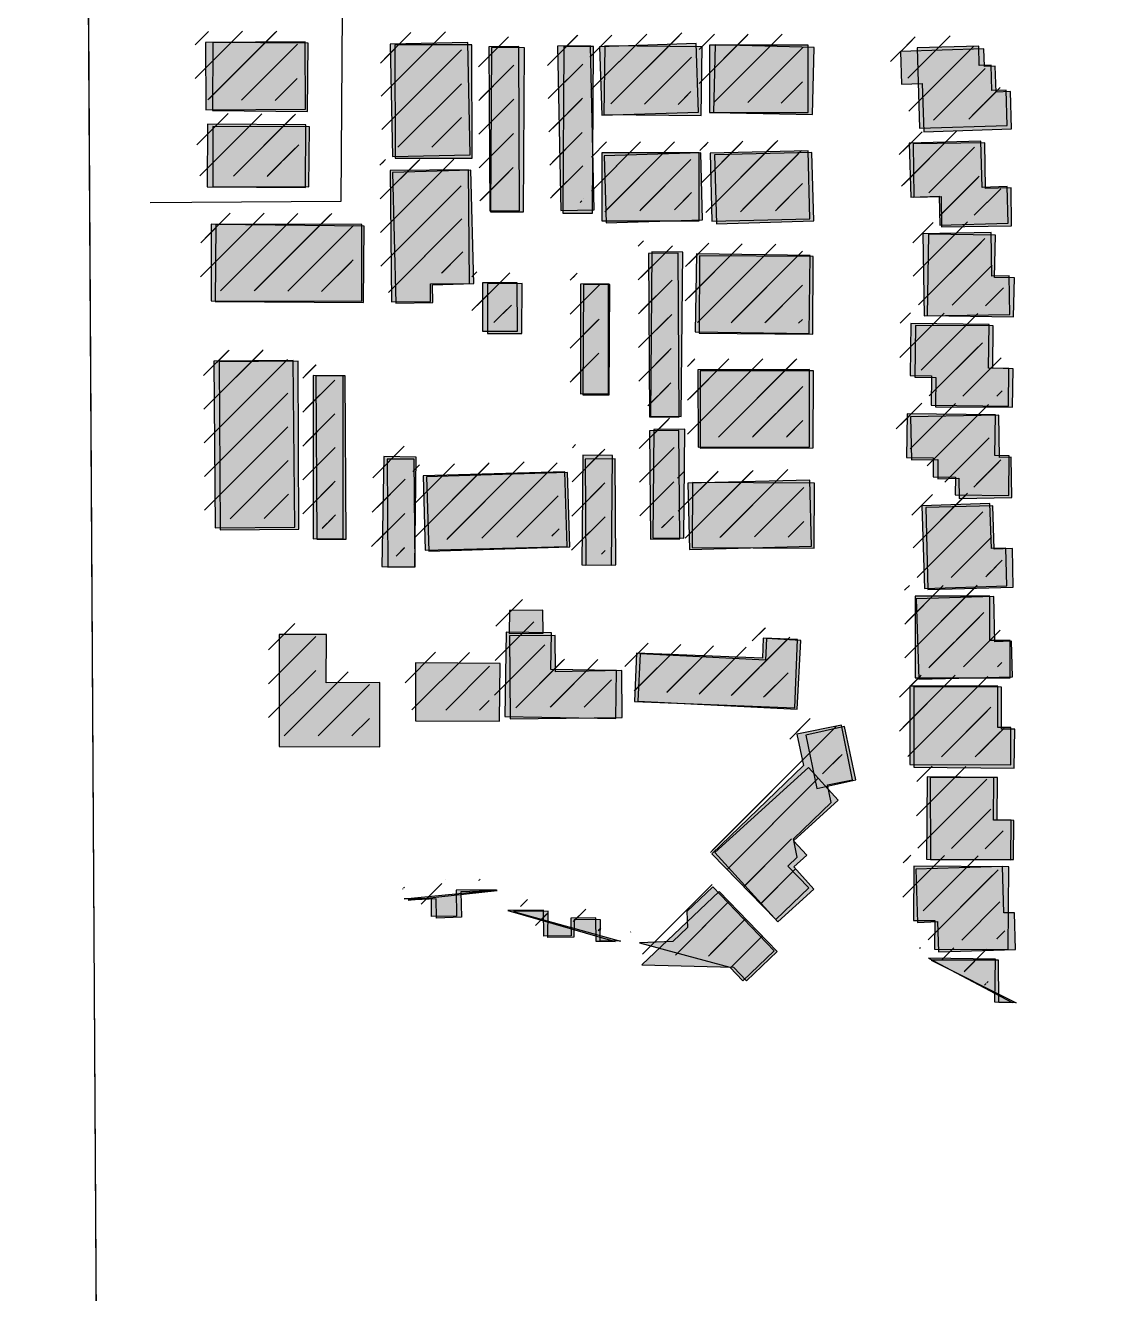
# Model space of a CAD drawing. Extents: x 6438959 to 7279357, y 1424492 to 2039161.
# Drawn here: x 6785293 to 6786015, y 1739583 to 1740423 of the extents above; entities that cross this region are included whole.
import ezdxf

# ---------------------------------------------------------------- set-up
doc = ezdxf.new("R2010")
doc.units = 21
for name, color, linetype in [('BUILDINGS', 9, 'Continuous'), ('CL_LOCAL', 4, 'Continuous'), ('PLSS_SECTION', 7, 'Continuous'), ('PLSS_TWP', 7, 'Continuous')]:
    doc.layers.add(name, color=color, linetype=linetype)

msp = doc.modelspace()

# ---------------------------------------------------------------- hatches: boundary and pattern name
at = {"layer": 'BUILDINGS_HATCH'}
for points in [[(6785412.64, 1740366.95), (6785478.63, 1740367.31), (6785478.39, 1740411.91), (6785412.39, 1740411.55)], [(6785480.45, 1740410.94), (6785417.17, 1740411.52), (6785416.95, 1740366.37), (6785479.94, 1740365.79)], [(6785534.7, 1740410.33), (6785536.28, 1740336.03), (6785587.68, 1740337.14), (6785586.07, 1740411.44)], [(6785537.89, 1740334.95), (6785588.87, 1740335), (6785588.84, 1740410.01), (6785537.87, 1740409.96)], [(6785620.2, 1740299.94), (6785619.9, 1740408.81), (6785599.98, 1740408.64), (6785600.57, 1740300.14)], [(6785601.08, 1740299.38), (6785622.99, 1740299.27), (6785623.66, 1740408), (6785601.74, 1740408.15)], [(6785667.35, 1740409.19), (6785645.38, 1740409.01), (6785647.74, 1740300.16), (6785669.7, 1740300.7)], [(6785648.95, 1740298.57), (6785668.55, 1740298.44), (6785669.23, 1740408.77), (6785649.63, 1740408.87)], [(6785673.3, 1740408.62), (6785674.84, 1740363.3), (6785738.86, 1740365.43), (6785737.35, 1740410.75)], [(6785740.67, 1740363.19), (6785741.17, 1740408.7), (6785676.72, 1740409.27), (6785676.22, 1740363.75)], [(6785746.16, 1740365.16), (6785811.37, 1740365.18), (6785811.35, 1740409.79), (6785746.15, 1740409.73)], [(6785815.29, 1740408.22), (6785749.95, 1740409.87), (6785748.85, 1740365.07), (6785814.19, 1740363.79)], [(6785927.78, 1740407.32), (6785872.44, 1740405.41), (6785873.2, 1740383.93), (6785886.96, 1740384.41), (6785888.1, 1740352.37), (6785946.09, 1740354.31), (6785945.3, 1740379.06), (6785935.93, 1740378.62), (6785935.2, 1740395.73), (6785928.17, 1740395.67)], [(6785883.52, 1740407.87), (6785885.12, 1740354.68), (6785943.23, 1740356.47), (6785942.51, 1740379.91), (6785933.11, 1740379.62), (6785932.59, 1740396.43), (6785924.74, 1740396.19), (6785924.34, 1740409.07)], [(6785413.44, 1740315.94), (6785478.62, 1740315.46), (6785478.92, 1740356.93), (6785413.74, 1740357.38)], [(6785481.19, 1740355.6), (6785417.33, 1740355.81), (6785417.36, 1740316.12), (6785480.93, 1740315.91)], [(6785746.58, 1740338.18), (6785747.65, 1740293.18), (6785812.53, 1740294.73), (6785811.43, 1740339.73)], [(6785878.26, 1740344.76), (6785879.29, 1740309.15), (6785898.15, 1740309.71), (6785898.68, 1740290.56), (6785943.79, 1740291.84), (6785943.09, 1740316.08), (6785926.6, 1740315.59), (6785925.74, 1740346.09)], [(6785946.03, 1740290.22), (6785945.82, 1740315.34), (6785928.83, 1740314.84), (6785928.29, 1740345.06), (6785880.84, 1740344.3), (6785881.43, 1740308.99), (6785899.58, 1740309.5), (6785899.75, 1740289.48)], [(6785674.86, 1740293.43), (6785739.27, 1740293.52), (6785739.23, 1740338.49), (6785674.81, 1740338.4)], [(6785676.44, 1740336.44), (6785677.68, 1740292.03), (6785741.53, 1740294.01), (6785740.28, 1740338.42)], [(6785815.06, 1740293.52), (6785813.81, 1740338.66), (6785749.38, 1740337.04), (6785750.63, 1740291.53)], [(6785535.48, 1740239.85), (6785561.4, 1740240.07), (6785561.31, 1740251.79), (6785587.23, 1740252), (6785586.62, 1740327.12), (6785534.77, 1740326.69)], [(6785562.99, 1740239.39), (6785562.6, 1740251.04), (6785590.13, 1740251.99), (6785588.05, 1740326.98), (6785536.21, 1740325.47), (6785538.39, 1740238.82)], [(6785416.1, 1740240.45), (6785515.88, 1740240.2), (6785516.02, 1740291.07), (6785416.24, 1740291.32)], [(6785517, 1740239.38), (6785517.46, 1740289.99), (6785419.32, 1740291.01), (6785418.86, 1740240.03)], [(6785887.34, 1740284.86), (6785888.31, 1740230.5), (6785944.86, 1740231.51), (6785944.39, 1740256.92), (6785933.06, 1740256.72), (6785932.56, 1740285.67)], [(6785935.53, 1740283.94), (6785891, 1740284.67), (6785890.27, 1740230.77), (6785947.4, 1740229.79), (6785948.07, 1740255.64), (6785934.88, 1740255.9)], [(6785728.52, 1740272.78), (6785708.01, 1740272.98), (6785707.14, 1740164.1), (6785727.36, 1740163.9)], [(6785706.3, 1740163.69), (6785725.95, 1740163.78), (6785725.45, 1740271.92), (6785705.79, 1740271.83)], [(6785736.71, 1740219.98), (6785812.12, 1740218.96), (6785812.81, 1740270.56), (6785737.43, 1740271.58)], [(6785739.38, 1740270.32), (6785739.21, 1740218.98), (6785814.5, 1740218.5), (6785814.66, 1740269.85)], [(6785595.78, 1740220.36), (6785618.89, 1740220.4), (6785618.83, 1740252.48), (6785595.72, 1740252.44)], [(6785599.19, 1740218.93), (6785621.74, 1740218.75), (6785622.06, 1740251.89), (6785599.21, 1740251.7)], [(6785660.74, 1740179.01), (6785679.19, 1740179.16), (6785679.18, 1740251.62), (6785660.73, 1740251.47)], [(6785662.32, 1740178.33), (6785679.75, 1740178.26), (6785680.15, 1740251.23), (6785662.69, 1740251.31)], [(6785878.96, 1740191.03), (6785893.11, 1740190.89), (6785892.89, 1740171.33), (6785943.96, 1740170.77), (6785944.22, 1740195.79), (6785930.86, 1740195.93), (6785931.18, 1740224.88), (6785879.36, 1740225.44)], [(6785933.97, 1740223.85), (6785882.41, 1740224.16), (6785882.11, 1740189.93), (6785895.88, 1740189.67), (6785895.74, 1740170.37), (6785946.72, 1740170.06), (6785947.09, 1740195.56), (6785933.62, 1740195.81)], [(6785418.82, 1740090.27), (6785471.46, 1740090.7), (6785470.56, 1740200.98), (6785417.92, 1740200.55)], [(6785422.14, 1740088.95), (6785474.28, 1740089.37), (6785473.67, 1740200.43), (6785421.53, 1740200)], [(6785483.71, 1740082.9), (6785503.63, 1740083.06), (6785503.63, 1740190.84), (6785483.71, 1740191.04)], [(6785486.08, 1740082.62), (6785505.51, 1740082.75), (6785504.83, 1740190.92), (6785485.41, 1740190.8)], [(6785738.57, 1740143.56), (6785812.41, 1740143.73), (6785812.32, 1740194.96), (6785738.47, 1740194.83)], [(6785814.82, 1740143.13), (6785814.99, 1740194.11), (6785740, 1740194.23), (6785739.83, 1740142.88)], [(6785876.51, 1740136.72), (6785894.23, 1740136.5), (6785894.07, 1740124.01), (6785909.01, 1740123.84), (6785908.84, 1740112.08), (6785944.2, 1740111.67), (6785944.52, 1740137.89), (6785935.08, 1740138), (6785935.42, 1740164.98), (6785876.86, 1740165.67)], [(6785937.68, 1740164.89), (6785879.1, 1740163.68), (6785879.92, 1740135.29), (6785897.2, 1740135.43), (6785897.3, 1740122.69), (6785911.07, 1740123.16), (6785911.47, 1740109.69), (6785946.32, 1740110.34), (6785945.81, 1740136.92), (6785938.2, 1740136.86)], [(6785708.68, 1740083.64), (6785729.19, 1740083.44), (6785729.77, 1740155.55), (6785709.26, 1740155.38)], [(6785706.96, 1740082.83), (6785726.41, 1740082.98), (6785725.82, 1740154.57), (6785706.37, 1740154.41)], [(6785681.87, 1740138.04), (6785662.24, 1740138.24), (6785661.66, 1740065.78), (6785681.29, 1740065.57)], [(6785551.82, 1740136.98), (6785530.43, 1740137.53), (6785529.26, 1740064.7), (6785550.94, 1740064.51)], [(6785533.16, 1740064.22), (6785551.24, 1740064.37), (6785550.65, 1740135.73), (6785532.58, 1740135.58)], [(6785664.18, 1740065.54), (6785684.01, 1740065.63), (6785683.65, 1740135.83), (6785663.79, 1740135.74)], [(6785556.52, 1740124.6), (6785557.88, 1740075.34), (6785651.75, 1740077.93), (6785650.38, 1740127.19)], [(6785653.66, 1740077.73), (6785652.08, 1740126.87), (6785558.66, 1740123.92), (6785560.23, 1740074.78)], [(6785731.7, 1740119.77), (6785732.79, 1740075.97), (6785813.68, 1740077.98), (6785812.59, 1740121.78)], [(6785815.36, 1740076.87), (6785815.6, 1740119.83), (6785734.74, 1740120.27), (6785734.51, 1740077.3)], [(6785886.58, 1740104.68), (6785888.47, 1740049.97), (6785943.05, 1740051.84), (6785942.18, 1740076.85), (6785932.78, 1740076.52), (6785931.74, 1740106.22)], [(6785933.77, 1740104.78), (6785889.26, 1740103.69), (6785890.58, 1740049.44), (6785947.1, 1740051), (6785946.6, 1740076.48), (6785934.6, 1740076.02)], [(6785882.3, 1739990.9), (6785945.16, 1739991.01), (6785945.14, 1740015.66), (6785931.78, 1740015.63), (6785931.71, 1740044.97), (6785882.24, 1740044.9)], [(6785934.27, 1740044.7), (6785883.01, 1740043.19), (6785884.62, 1739990.04), (6785946.71, 1739991.64), (6785945.93, 1740015.3), (6785935.1, 1740014.85)], [(6785613.41, 1740020.23), (6785635.96, 1740020.42), (6785635.84, 1740035.71), (6785613.57, 1740035.53)], [(6785610.63, 1739965.26), (6785684.02, 1739964.04), (6785684.56, 1739995.69), (6785641.02, 1739996.43), (6785641.41, 1740020.68), (6785611.58, 1740021.16)], [(6785461.1, 1739945.44), (6785527.9, 1739945.25), (6785527.84, 1739987.85), (6785492.4, 1739987.57), (6785492.43, 1740019.61), (6785461.08, 1740019.72)], [(6785614.16, 1739963.8), (6785688.27, 1739964.77), (6785688.01, 1739995.72), (6785644.08, 1739994.99), (6785643.88, 1740019.02), (6785613.71, 1740018.78)], [(6785696.38, 1739975.32), (6785802.61, 1739971.06), (6785804.43, 1740016.33), (6785781.69, 1740017.27), (6785781.16, 1740003.98), (6785697.67, 1740007.34)], [(6785783.16, 1740002.69), (6785700.23, 1740006.74), (6785698.72, 1739975.41), (6785804.23, 1739970.09), (6785806.49, 1740015.62), (6785783.92, 1740016.89)], [(6785607.42, 1740000.52), (6785551.46, 1740000.79), (6785551.48, 1739962.56), (6785607.14, 1739962.29)], [(6785878.76, 1739933.48), (6785945.55, 1739933.41), (6785945.55, 1739958.02), (6785936.91, 1739958.06), (6785936.95, 1739985.45), (6785878.8, 1739985.48)], [(6785939.44, 1739984.66), (6785881.44, 1739984.92), (6785881.29, 1739931.76), (6785947.79, 1739931.21), (6785948.16, 1739957.06), (6785939.38, 1739956.99)], [(6785747.62, 1739874.37), (6785789.96, 1739830.91), (6785811.75, 1739851.99), (6785797.9, 1739866.22), (6785804.09, 1739872.17), (6785801.62, 1739884.39), (6785826.58, 1739908.51), (6785824.2, 1739920.07), (6785840.84, 1739923.45), (6785833.46, 1739959.58), (6785803.98, 1739953.59), (6785808.22, 1739932.94)], [(6785809.93, 1739953.02), (6785817.25, 1739917.76), (6785842.98, 1739923.43), (6785835.37, 1739958.69)], [(6785791.31, 1739829.43), (6785815.16, 1739851.11), (6785801.86, 1739865.93), (6785810.58, 1739873.65), (6785801.72, 1739883.04), (6785831.38, 1739909.86), (6785811.57, 1739931.55), (6785749.64, 1739875.33)], [(6785889.84, 1739870.98), (6785945.62, 1739870.49), (6785945.85, 1739896.71), (6785934.04, 1739896.79), (6785934.31, 1739924.94), (6785890.31, 1739925.31)], [(6785947.41, 1739870.76), (6785947.49, 1739896.61), (6785936.65, 1739896.89), (6785936.71, 1739924.93), (6785892.18, 1739924.93), (6785892.33, 1739870.67)], [(6785881.06, 1739830.34), (6785895.18, 1739830.24), (6785895.05, 1739811.45), (6785943.76, 1739811.09), (6785944.19, 1739865.85), (6785881.33, 1739866.32)], [(6785940.12, 1739865.97), (6785882.72, 1739864.4), (6785883.89, 1739829.09), (6785897.06, 1739829.57), (6785897.81, 1739809.54), (6785948.77, 1739811.05), (6785947.99, 1739835.44), (6785940.96, 1739835.39)], [(6785605.16, 1739850.56), (6785578.44, 1739850.34), (6785578.58, 1739833.12), (6785562.09, 1739832.98), (6785561.99, 1739844.74), (6785543.92, 1739844.59)], [(6785546.59, 1739843.81), (6785605.42, 1739850.12), (6785581.41, 1739849.2), (6785581.84, 1739832.45), (6785565.44, 1739831.95), (6785565.04, 1739844.69)], [(6785699.77, 1739815.54), (6785759.6, 1739799.35), (6785768.08, 1739790.46), (6785788.89, 1739810.15), (6785748.39, 1739852.6), (6785731.09, 1739836.26), (6785731.56, 1739825.66), (6785721.88, 1739816.48)], [(6785701.32, 1739801.02), (6785761.97, 1739799.33), (6785770.54, 1739790.3), (6785790.89, 1739809.76), (6785752.48, 1739849.5)], [(6785612.62, 1739836.85), (6785683.56, 1739816.5), (6785670.99, 1739816.36), (6785670.84, 1739832.01), (6785654.32, 1739831.84), (6785654.44, 1739820.08), (6785636.4, 1739819.9), (6785636.2, 1739837.12)], [(6785687.13, 1739816.56), (6785673.66, 1739816.82), (6785673.84, 1739830.65), (6785656.55, 1739830.88), (6785656.35, 1739819.22), (6785639.07, 1739819.08), (6785639.22, 1739836.56), (6785616.37, 1739836.37)], [(6785946.51, 1739776.08), (6785935.11, 1739776.2), (6785935.44, 1739804.75), (6785891.08, 1739805.3)], [(6785937.41, 1739804.04), (6785892.88, 1739804.04), (6785949.06, 1739775.74), (6785937.64, 1739776.01)]]:
    msp.add_hatch(color=251, dxfattribs=at).paths.add_polyline_path(points)
at = {"layer": 'BUILDINGS_SHADOW'}
h = msp.add_hatch(dxfattribs=at)
h.set_pattern_fill('ANSI31', scale=5)
h.paths.add_polyline_path([(6785405.69, 1740374.15), (6785471.69, 1740374.5), (6785471.44, 1740419.11), (6785405.45, 1740418.75)])
h = msp.add_hatch(dxfattribs=at)
h.set_pattern_fill('ANSI31', scale=5)
h.paths.add_polyline_path([(6785473.5, 1740418.14), (6785410.22, 1740418.72), (6785410, 1740373.56), (6785472.99, 1740372.98)])
h = msp.add_hatch(dxfattribs=at)
h.set_pattern_fill('ANSI31', scale=5)
h.paths.add_polyline_path([(6785527.76, 1740417.53), (6785529.33, 1740343.22), (6785580.73, 1740344.33), (6785579.13, 1740418.64)])
h = msp.add_hatch(dxfattribs=at)
h.set_pattern_fill('ANSI31', scale=5)
h.paths.add_polyline_path([(6785530.95, 1740342.14), (6785581.92, 1740342.19), (6785581.89, 1740417.2), (6785530.92, 1740417.15)])
h = msp.add_hatch(dxfattribs=at)
h.set_pattern_fill('ANSI31', scale=5)
h.paths.add_polyline_path([(6785613.26, 1740307.13), (6785612.95, 1740416), (6785593.04, 1740415.84), (6785593.63, 1740307.33)])
h = msp.add_hatch(dxfattribs=at)
h.set_pattern_fill('ANSI31', scale=5)
h.paths.add_polyline_path([(6785594.13, 1740306.57), (6785616.05, 1740306.46), (6785616.71, 1740415.19), (6785594.8, 1740415.34)])
h = msp.add_hatch(dxfattribs=at)
h.set_pattern_fill('ANSI31', scale=5)
h.paths.add_polyline_path([(6785660.41, 1740416.39), (6785638.44, 1740416.21), (6785640.79, 1740307.36), (6785662.76, 1740307.9)])
h = msp.add_hatch(dxfattribs=at)
h.set_pattern_fill('ANSI31', scale=5)
h.paths.add_polyline_path([(6785642.01, 1740305.76), (6785661.6, 1740305.63), (6785662.28, 1740415.97), (6785642.69, 1740416.06)])
h = msp.add_hatch(dxfattribs=at)
h.set_pattern_fill('ANSI31', scale=5)
h.paths.add_polyline_path([(6785666.36, 1740415.82), (6785667.9, 1740370.5), (6785731.92, 1740372.62), (6785730.4, 1740417.94)])
h = msp.add_hatch(dxfattribs=at)
h.set_pattern_fill('ANSI31', scale=5)
h.paths.add_polyline_path([(6785733.72, 1740370.38), (6785734.23, 1740415.9), (6785669.78, 1740416.47), (6785669.27, 1740370.95)])
h = msp.add_hatch(dxfattribs=at)
h.set_pattern_fill('ANSI31', scale=5)
h.paths.add_polyline_path([(6785739.21, 1740372.35), (6785804.42, 1740372.38), (6785804.41, 1740416.98), (6785739.2, 1740416.92)])
h = msp.add_hatch(dxfattribs=at)
h.set_pattern_fill('ANSI31', scale=5)
h.paths.add_polyline_path([(6785808.35, 1740415.41), (6785743.01, 1740417.06), (6785741.91, 1740372.27), (6785807.24, 1740370.98)])
h = msp.add_hatch(dxfattribs=at)
h.set_pattern_fill('ANSI31', scale=5)
h.paths.add_polyline_path([(6785876.57, 1740415.06), (6785878.18, 1740361.88), (6785936.28, 1740363.66), (6785935.56, 1740387.11), (6785926.16, 1740386.81), (6785925.64, 1740403.63), (6785917.8, 1740403.38), (6785917.4, 1740416.27)])
h = msp.add_hatch(dxfattribs=at)
h.set_pattern_fill('ANSI31', scale=5)
h.paths.add_polyline_path([(6785920.84, 1740414.51), (6785865.49, 1740412.6), (6785866.25, 1740391.13), (6785880.02, 1740391.6), (6785881.16, 1740359.57), (6785939.14, 1740361.5), (6785938.35, 1740386.25), (6785928.98, 1740385.81), (6785928.26, 1740402.92), (6785921.23, 1740402.86)])
h = msp.add_hatch(dxfattribs=at)
h.set_pattern_fill('ANSI31', scale=5)
h.paths.add_polyline_path([(6785406.49, 1740323.14), (6785471.67, 1740322.65), (6785471.98, 1740364.13), (6785406.8, 1740364.58)])
h = msp.add_hatch(dxfattribs=at)
h.set_pattern_fill('ANSI31', scale=5)
h.paths.add_polyline_path([(6785474.25, 1740362.8), (6785410.38, 1740363.01), (6785410.42, 1740323.32), (6785473.98, 1740323.11)])
h = msp.add_hatch(dxfattribs=at)
h.set_pattern_fill('ANSI31', scale=5)
h.paths.add_polyline_path([(6785871.32, 1740351.95), (6785872.34, 1740316.35), (6785891.2, 1740316.9), (6785891.74, 1740297.76), (6785936.84, 1740299.03), (6785936.14, 1740323.28), (6785919.66, 1740322.78), (6785918.79, 1740353.29)])
h = msp.add_hatch(dxfattribs=at)
h.set_pattern_fill('ANSI31', scale=5)
h.paths.add_polyline_path([(6785939.08, 1740297.41), (6785938.87, 1740322.54), (6785921.89, 1740322.03), (6785921.35, 1740352.25), (6785873.9, 1740351.5), (6785874.48, 1740316.18), (6785892.64, 1740316.7), (6785892.8, 1740296.67)])
h = msp.add_hatch(dxfattribs=at)
h.set_pattern_fill('ANSI31', scale=5)
h.paths.add_polyline_path([(6785667.91, 1740300.62), (6785732.33, 1740300.71), (6785732.28, 1740345.68), (6785667.87, 1740345.59)])
h = msp.add_hatch(dxfattribs=at)
h.set_pattern_fill('ANSI31', scale=5)
h.paths.add_polyline_path([(6785669.5, 1740343.64), (6785670.74, 1740299.23), (6785734.58, 1740301.2), (6785733.34, 1740345.62)])
h = msp.add_hatch(dxfattribs=at)
h.set_pattern_fill('ANSI31', scale=5)
h.paths.add_polyline_path([(6785739.64, 1740345.38), (6785740.71, 1740300.38), (6785805.58, 1740301.93), (6785804.48, 1740346.93)])
h = msp.add_hatch(dxfattribs=at)
h.set_pattern_fill('ANSI31', scale=5)
h.paths.add_polyline_path([(6785808.11, 1740300.71), (6785806.86, 1740345.85), (6785742.43, 1740344.23), (6785743.68, 1740298.73)])
h = msp.add_hatch(dxfattribs=at)
h.set_pattern_fill('ANSI31', scale=5)
h.paths.add_polyline_path([(6785528.53, 1740247.05), (6785554.46, 1740247.26), (6785554.36, 1740258.99), (6785580.28, 1740259.2), (6785579.67, 1740334.31), (6785527.82, 1740333.89)])
h = msp.add_hatch(dxfattribs=at)
h.set_pattern_fill('ANSI31', scale=5)
h.paths.add_polyline_path([(6785556.04, 1740246.58), (6785555.66, 1740258.23), (6785583.18, 1740259.18), (6785581.11, 1740334.18), (6785529.27, 1740332.66), (6785531.44, 1740246.02)])
h = msp.add_hatch(dxfattribs=at)
h.set_pattern_fill('ANSI31', scale=5)
h.paths.add_polyline_path([(6785409.16, 1740247.64), (6785508.93, 1740247.4), (6785509.07, 1740298.27), (6785409.3, 1740298.51)])
h = msp.add_hatch(dxfattribs=at)
h.set_pattern_fill('ANSI31', scale=5)
h.paths.add_polyline_path([(6785510.05, 1740246.57), (6785510.52, 1740297.19), (6785412.38, 1740298.21), (6785411.91, 1740247.23)])
h = msp.add_hatch(dxfattribs=at)
h.set_pattern_fill('ANSI31', scale=5)
h.paths.add_polyline_path([(6785880.39, 1740292.05), (6785881.36, 1740237.7), (6785937.92, 1740238.71), (6785937.45, 1740264.12), (6785926.11, 1740263.92), (6785925.61, 1740292.86)])
h = msp.add_hatch(dxfattribs=at)
h.set_pattern_fill('ANSI31', scale=5)
h.paths.add_polyline_path([(6785928.59, 1740291.14), (6785884.05, 1740291.87), (6785883.32, 1740237.97), (6785940.45, 1740236.98), (6785941.12, 1740262.84), (6785927.94, 1740263.1)])
h = msp.add_hatch(dxfattribs=at)
h.set_pattern_fill('ANSI31', scale=5)
h.paths.add_polyline_path([(6785699.35, 1740170.89), (6785719.01, 1740170.97), (6785718.5, 1740279.12), (6785698.85, 1740279.03)])
h = msp.add_hatch(dxfattribs=at)
h.set_pattern_fill('ANSI31', scale=5)
h.paths.add_polyline_path([(6785721.57, 1740279.98), (6785701.07, 1740280.17), (6785700.2, 1740171.29), (6785720.41, 1740171.1)])
h = msp.add_hatch(dxfattribs=at)
h.set_pattern_fill('ANSI31', scale=5)
h.paths.add_polyline_path([(6785729.77, 1740227.17), (6785805.18, 1740226.15), (6785805.87, 1740277.75), (6785730.49, 1740278.78)])
h = msp.add_hatch(dxfattribs=at)
h.set_pattern_fill('ANSI31', scale=5)
h.paths.add_polyline_path([(6785732.43, 1740277.52), (6785732.26, 1740226.18), (6785807.55, 1740225.7), (6785807.72, 1740277.04)])
h = msp.add_hatch(dxfattribs=at)
h.set_pattern_fill('ANSI31', scale=5)
h.paths.add_polyline_path([(6785588.83, 1740227.55), (6785611.94, 1740227.6), (6785611.89, 1740259.67), (6785588.78, 1740259.63)])
h = msp.add_hatch(dxfattribs=at)
h.set_pattern_fill('ANSI31', scale=5)
h.paths.add_polyline_path([(6785592.24, 1740226.12), (6785614.8, 1740225.94), (6785615.11, 1740259.08), (6785592.27, 1740258.89)])
h = msp.add_hatch(dxfattribs=at)
h.set_pattern_fill('ANSI31', scale=5)
h.paths.add_polyline_path([(6785653.79, 1740186.21), (6785672.25, 1740186.36), (6785672.24, 1740258.82), (6785653.79, 1740258.67)])
h = msp.add_hatch(dxfattribs=at)
h.set_pattern_fill('ANSI31', scale=5)
h.paths.add_polyline_path([(6785655.38, 1740185.53), (6785672.81, 1740185.45), (6785673.21, 1740258.43), (6785655.75, 1740258.5)])
h = msp.add_hatch(dxfattribs=at)
h.set_pattern_fill('ANSI31', scale=5)
h.paths.add_polyline_path([(6785872.02, 1740198.22), (6785886.17, 1740198.09), (6785885.95, 1740178.53), (6785937.01, 1740177.96), (6785937.27, 1740202.98), (6785923.92, 1740203.13), (6785924.24, 1740232.08), (6785872.41, 1740232.64)])
h = msp.add_hatch(dxfattribs=at)
h.set_pattern_fill('ANSI31', scale=5)
h.paths.add_polyline_path([(6785927.03, 1740231.04), (6785875.47, 1740231.35), (6785875.16, 1740197.12), (6785888.93, 1740196.87), (6785888.8, 1740177.57), (6785939.77, 1740177.26), (6785940.15, 1740202.75), (6785926.67, 1740203)])
h = msp.add_hatch(dxfattribs=at)
h.set_pattern_fill('ANSI31', scale=5)
h.paths.add_polyline_path([(6785411.88, 1740097.46), (6785464.51, 1740097.89), (6785463.61, 1740208.18), (6785410.98, 1740207.75)])
h = msp.add_hatch(dxfattribs=at)
h.set_pattern_fill('ANSI31', scale=5)
h.paths.add_polyline_path([(6785415.2, 1740096.14), (6785467.34, 1740096.57), (6785466.72, 1740207.62), (6785414.59, 1740207.19)])
h = msp.add_hatch(dxfattribs=at)
h.set_pattern_fill('ANSI31', scale=5)
h.paths.add_polyline_path([(6785476.76, 1740090.09), (6785496.68, 1740090.25), (6785496.68, 1740198.03), (6785476.76, 1740198.23)])
h = msp.add_hatch(dxfattribs=at)
h.set_pattern_fill('ANSI31', scale=5)
h.paths.add_polyline_path([(6785479.14, 1740089.82), (6785498.56, 1740089.94), (6785497.88, 1740198.12), (6785478.46, 1740197.99)])
h = msp.add_hatch(dxfattribs=at)
h.set_pattern_fill('ANSI31', scale=5)
h.paths.add_polyline_path([(6785731.62, 1740150.76), (6785805.47, 1740150.93), (6785805.37, 1740202.16), (6785731.52, 1740202.03)])
h = msp.add_hatch(dxfattribs=at)
h.set_pattern_fill('ANSI31', scale=5)
h.paths.add_polyline_path([(6785807.88, 1740150.33), (6785808.05, 1740201.31), (6785733.05, 1740201.42), (6785732.89, 1740150.08)])
h = msp.add_hatch(dxfattribs=at)
h.set_pattern_fill('ANSI31', scale=5)
h.paths.add_polyline_path([(6785869.56, 1740143.91), (6785887.29, 1740143.69), (6785887.13, 1740131.2), (6785902.07, 1740131.03), (6785901.9, 1740119.27), (6785937.26, 1740118.87), (6785937.57, 1740145.09), (6785928.14, 1740145.19), (6785928.48, 1740172.18), (6785869.91, 1740172.86)])
h = msp.add_hatch(dxfattribs=at)
h.set_pattern_fill('ANSI31', scale=5)
h.paths.add_polyline_path([(6785930.73, 1740172.09), (6785872.15, 1740170.88), (6785872.97, 1740142.48), (6785890.25, 1740142.63), (6785890.36, 1740129.88), (6785904.12, 1740130.36), (6785904.53, 1740116.89), (6785939.38, 1740117.54), (6785938.87, 1740144.12), (6785931.25, 1740144.05)])
h = msp.add_hatch(dxfattribs=at)
h.set_pattern_fill('ANSI31', scale=5)
h.paths.add_polyline_path([(6785700.01, 1740090.02), (6785719.46, 1740090.18), (6785718.88, 1740161.76), (6785699.43, 1740161.6)])
h = msp.add_hatch(dxfattribs=at)
h.set_pattern_fill('ANSI31', scale=5)
h.paths.add_polyline_path([(6785701.73, 1740090.84), (6785722.24, 1740090.64), (6785722.82, 1740162.74), (6785702.32, 1740162.57)])
h = msp.add_hatch(dxfattribs=at)
h.set_pattern_fill('ANSI31', scale=5)
h.paths.add_polyline_path([(6785544.87, 1740144.17), (6785523.48, 1740144.73), (6785522.32, 1740071.89), (6785544, 1740071.7)])
h = msp.add_hatch(dxfattribs=at)
h.set_pattern_fill('ANSI31', scale=5)
h.paths.add_polyline_path([(6785526.22, 1740071.41), (6785544.29, 1740071.56), (6785543.71, 1740142.92), (6785525.64, 1740142.78)])
h = msp.add_hatch(dxfattribs=at)
h.set_pattern_fill('ANSI31', scale=5)
h.paths.add_polyline_path([(6785674.93, 1740145.23), (6785655.3, 1740145.44), (6785654.72, 1740072.97), (6785674.35, 1740072.77)])
h = msp.add_hatch(dxfattribs=at)
h.set_pattern_fill('ANSI31', scale=5)
h.paths.add_polyline_path([(6785657.24, 1740072.74), (6785677.07, 1740072.83), (6785676.7, 1740143.03), (6785656.84, 1740142.94)])
h = msp.add_hatch(dxfattribs=at)
h.set_pattern_fill('ANSI31', scale=5)
h.paths.add_polyline_path([(6785549.57, 1740131.79), (6785550.94, 1740082.54), (6785644.8, 1740085.13), (6785643.44, 1740134.38)])
h = msp.add_hatch(dxfattribs=at)
h.set_pattern_fill('ANSI31', scale=5)
h.paths.add_polyline_path([(6785646.71, 1740084.92), (6785645.14, 1740134.07), (6785551.71, 1740131.12), (6785553.29, 1740081.98)])
h = msp.add_hatch(dxfattribs=at)
h.set_pattern_fill('ANSI31', scale=5)
h.paths.add_polyline_path([(6785724.76, 1740126.96), (6785725.85, 1740083.17), (6785806.74, 1740085.18), (6785805.65, 1740128.97)])
h = msp.add_hatch(dxfattribs=at)
h.set_pattern_fill('ANSI31', scale=5)
h.paths.add_polyline_path([(6785808.42, 1740084.06), (6785808.65, 1740127.03), (6785727.8, 1740127.46), (6785727.56, 1740084.49)])
h = msp.add_hatch(dxfattribs=at)
h.set_pattern_fill('ANSI31', scale=5)
h.paths.add_polyline_path([(6785879.64, 1740111.88), (6785881.52, 1740057.17), (6785936.11, 1740059.03), (6785935.23, 1740084.04), (6785925.83, 1740083.71), (6785924.8, 1740113.41)])
h = msp.add_hatch(dxfattribs=at)
h.set_pattern_fill('ANSI31', scale=5)
h.paths.add_polyline_path([(6785926.83, 1740111.97), (6785882.31, 1740110.88), (6785883.63, 1740056.64), (6785940.16, 1740058.19), (6785939.66, 1740083.68), (6785927.65, 1740083.22)])
h = msp.add_hatch(dxfattribs=at)
h.set_pattern_fill('ANSI31', scale=5)
h.paths.add_polyline_path([(6785875.35, 1739998.09), (6785938.22, 1739998.21), (6785938.19, 1740022.86), (6785924.83, 1740022.82), (6785924.77, 1740052.17), (6785875.29, 1740052.09)])
h = msp.add_hatch(dxfattribs=at)
h.set_pattern_fill('ANSI31', scale=5)
h.paths.add_polyline_path([(6785927.32, 1740051.9), (6785876.07, 1740050.39), (6785877.68, 1739997.24), (6785939.77, 1739998.84), (6785938.99, 1740022.5), (6785928.15, 1740022.05)])
h = msp.add_hatch(dxfattribs=at)
h.set_pattern_fill('ANSI31', scale=5)
h.paths.add_polyline_path([(6785606.46, 1740027.43), (6785629.02, 1740027.61), (6785628.89, 1740042.9), (6785606.63, 1740042.72)])
h = msp.add_hatch(dxfattribs=at)
h.set_pattern_fill('ANSI31', scale=5)
h.paths.add_polyline_path([(6785454.16, 1739952.63), (6785520.95, 1739952.45), (6785520.9, 1739995.05), (6785485.45, 1739994.76), (6785485.48, 1740026.8), (6785454.14, 1740026.91)])
h = msp.add_hatch(dxfattribs=at)
h.set_pattern_fill('ANSI31', scale=5)
h.paths.add_polyline_path([(6785603.69, 1739972.46), (6785677.08, 1739971.24), (6785677.61, 1740002.88), (6785634.08, 1740003.62), (6785634.46, 1740027.87), (6785604.64, 1740028.36)])
h = msp.add_hatch(dxfattribs=at)
h.set_pattern_fill('ANSI31', scale=5)
h.paths.add_polyline_path([(6785607.22, 1739970.99), (6785681.32, 1739971.96), (6785681.07, 1740002.91), (6785637.13, 1740002.19), (6785636.94, 1740026.22), (6785606.77, 1740025.97)])
h = msp.add_hatch(dxfattribs=at)
h.set_pattern_fill('ANSI31', scale=5)
h.paths.add_polyline_path([(6785689.44, 1739982.52), (6785795.66, 1739978.25), (6785797.49, 1740023.53), (6785774.75, 1740024.47), (6785774.21, 1740011.17), (6785690.73, 1740014.53)])
h = msp.add_hatch(dxfattribs=at)
h.set_pattern_fill('ANSI31', scale=5)
h.paths.add_polyline_path([(6785776.22, 1740009.88), (6785693.28, 1740013.94), (6785691.78, 1739982.61), (6785797.28, 1739977.28), (6785799.55, 1740022.82), (6785776.98, 1740024.09)])
h = msp.add_hatch(dxfattribs=at)
h.set_pattern_fill('ANSI31', scale=5)
h.paths.add_polyline_path([(6785600.47, 1740007.72), (6785544.52, 1740007.99), (6785544.54, 1739969.75), (6785600.2, 1739969.48)])
h = msp.add_hatch(dxfattribs=at)
h.set_pattern_fill('ANSI31', scale=5)
h.paths.add_polyline_path([(6785871.81, 1739940.68), (6785938.6, 1739940.6), (6785938.61, 1739965.22), (6785929.96, 1739965.26), (6785930, 1739992.64), (6785871.85, 1739992.67)])
h = msp.add_hatch(dxfattribs=at)
h.set_pattern_fill('ANSI31', scale=5)
h.paths.add_polyline_path([(6785932.5, 1739991.86), (6785874.5, 1739992.11), (6785874.34, 1739938.95), (6785940.85, 1739938.4), (6785941.22, 1739964.26), (6785932.43, 1739964.19)])
h = msp.add_hatch(dxfattribs=at)
h.set_pattern_fill('ANSI31', scale=5)
h.paths.add_polyline_path([(6785740.68, 1739881.56), (6785783.01, 1739838.11), (6785804.81, 1739859.18), (6785790.95, 1739873.42), (6785797.14, 1739879.37), (6785794.67, 1739891.58), (6785819.64, 1739915.71), (6785817.26, 1739927.27), (6785833.9, 1739930.65), (6785826.51, 1739966.78), (6785797.04, 1739960.78), (6785801.28, 1739940.14)])
h = msp.add_hatch(dxfattribs=at)
h.set_pattern_fill('ANSI31', scale=5)
h.paths.add_polyline_path([(6785802.99, 1739960.21), (6785810.31, 1739924.95), (6785836.04, 1739930.63), (6785828.43, 1739965.88)])
h = msp.add_hatch(dxfattribs=at)
h.set_pattern_fill('ANSI31', scale=5)
h.paths.add_polyline_path([(6785784.37, 1739836.62), (6785808.21, 1739858.3), (6785794.91, 1739873.12), (6785803.64, 1739880.84), (6785794.77, 1739890.24), (6785824.43, 1739917.06), (6785804.63, 1739938.74), (6785742.69, 1739882.53)])
h = msp.add_hatch(dxfattribs=at)
h.set_pattern_fill('ANSI31', scale=5)
h.paths.add_polyline_path([(6785882.9, 1739878.18), (6785938.68, 1739877.68), (6785938.9, 1739903.9), (6785927.1, 1739903.99), (6785927.36, 1739932.14), (6785883.36, 1739932.51)])
h = msp.add_hatch(dxfattribs=at)
h.set_pattern_fill('ANSI31', scale=5)
h.paths.add_polyline_path([(6785940.46, 1739877.95), (6785940.54, 1739903.81), (6785929.7, 1739904.08), (6785929.77, 1739932.12), (6785885.24, 1739932.12), (6785885.39, 1739877.87)])
h = msp.add_hatch(dxfattribs=at)
h.set_pattern_fill('ANSI31', scale=5)
h.paths.add_polyline_path([(6785874.12, 1739837.54), (6785888.24, 1739837.44), (6785888.1, 1739818.65), (6785936.82, 1739818.28), (6785937.25, 1739873.05), (6785874.38, 1739873.52)])
h = msp.add_hatch(dxfattribs=at)
h.set_pattern_fill('ANSI31', scale=5)
h.paths.add_polyline_path([(6785933.18, 1739873.16), (6785875.77, 1739871.6), (6785876.94, 1739836.29), (6785890.12, 1739836.76), (6785890.87, 1739816.74), (6785941.83, 1739818.25), (6785941.04, 1739842.64), (6785934.01, 1739842.58)])
h = msp.add_hatch(dxfattribs=at)
h.set_pattern_fill('ANSI31', scale=5)
h.paths.add_polyline_path([(6785598.21, 1739857.75), (6785571.5, 1739857.53), (6785571.64, 1739840.31), (6785555.15, 1739840.18), (6785555.05, 1739851.94), (6785536.98, 1739851.79)])
h = msp.add_hatch(dxfattribs=at)
h.set_pattern_fill('ANSI31', scale=5)
h.paths.add_polyline_path([(6785539.65, 1739851.01), (6785598.48, 1739857.32), (6785574.46, 1739856.39), (6785574.89, 1739839.65), (6785558.49, 1739839.15), (6785558.1, 1739851.89)])
h = msp.add_hatch(dxfattribs=at)
h.set_pattern_fill('ANSI31', scale=5)
h.paths.add_polyline_path([(6785692.82, 1739822.73), (6785752.66, 1739806.54), (6785761.14, 1739797.65), (6785781.95, 1739817.34), (6785741.44, 1739859.8), (6785724.14, 1739843.45), (6785724.61, 1739832.86), (6785714.93, 1739823.68)])
h = msp.add_hatch(dxfattribs=at)
h.set_pattern_fill('ANSI31', scale=5)
h.paths.add_polyline_path([(6785694.38, 1739808.21), (6785755.03, 1739806.53), (6785763.6, 1739797.49), (6785783.94, 1739816.96), (6785745.54, 1739856.7)])
h = msp.add_hatch(dxfattribs=at)
h.set_pattern_fill('ANSI31', scale=5)
h.paths.add_polyline_path([(6785605.67, 1739844.05), (6785676.62, 1739823.69), (6785664.05, 1739823.55), (6785663.89, 1739839.21), (6785647.37, 1739839.04), (6785647.5, 1739827.28), (6785629.45, 1739827.09), (6785629.25, 1739844.31)])
h = msp.add_hatch(dxfattribs=at)
h.set_pattern_fill('ANSI31', scale=5)
h.paths.add_polyline_path([(6785680.19, 1739823.76), (6785666.71, 1739824.01), (6785666.89, 1739837.85), (6785649.61, 1739838.07), (6785649.41, 1739826.42), (6785632.13, 1739826.28), (6785632.28, 1739843.76), (6785609.43, 1739843.57)])
h = msp.add_hatch(dxfattribs=at)
h.set_pattern_fill('ANSI31', scale=5)
h.paths.add_polyline_path([(6785939.57, 1739783.27), (6785928.17, 1739783.4), (6785928.49, 1739811.95), (6785884.14, 1739812.5)])
h = msp.add_hatch(dxfattribs=at)
h.set_pattern_fill('ANSI31', scale=5)
h.paths.add_polyline_path([(6785930.46, 1739811.24), (6785885.93, 1739811.24), (6785942.12, 1739782.93), (6785930.69, 1739783.2)])

# ---------------------------------------------------------------- linework, layer by layer
at = {"layer": 'BUILDINGS'}
for points in [[(6785412.64, 1740366.95), (6785478.63, 1740367.31), (6785478.39, 1740411.91), (6785412.39, 1740411.55), (6785412.64, 1740366.95)], [(6785480.45, 1740410.94), (6785417.17, 1740411.52), (6785416.95, 1740366.37), (6785479.94, 1740365.79), (6785480.45, 1740410.94)], [(6785534.7, 1740410.33), (6785536.28, 1740336.03), (6785587.68, 1740337.14), (6785586.07, 1740411.44), (6785534.7, 1740410.33)], [(6785537.89, 1740334.95), (6785588.87, 1740335), (6785588.84, 1740410.01), (6785537.87, 1740409.96), (6785537.89, 1740334.95)], [(6785620.2, 1740299.94), (6785619.9, 1740408.81), (6785599.98, 1740408.64), (6785600.57, 1740300.14), (6785620.2, 1740299.94)], [(6785601.08, 1740299.38), (6785622.99, 1740299.27), (6785623.66, 1740408), (6785601.74, 1740408.15), (6785601.08, 1740299.38)], [(6785667.35, 1740409.19), (6785645.38, 1740409.01), (6785647.74, 1740300.16), (6785669.7, 1740300.7), (6785667.35, 1740409.19)], [(6785648.95, 1740298.57), (6785668.55, 1740298.44), (6785669.23, 1740408.77), (6785649.63, 1740408.87), (6785648.95, 1740298.57)], [(6785673.3, 1740408.62), (6785674.84, 1740363.3), (6785738.86, 1740365.43), (6785737.35, 1740410.75), (6785673.3, 1740408.62)], [(6785740.67, 1740363.19), (6785741.17, 1740408.7), (6785676.72, 1740409.27), (6785676.22, 1740363.75), (6785740.67, 1740363.19)], [(6785746.16, 1740365.16), (6785811.37, 1740365.18), (6785811.35, 1740409.79), (6785746.15, 1740409.73), (6785746.16, 1740365.16)], [(6785815.29, 1740408.22), (6785749.95, 1740409.87), (6785748.85, 1740365.07), (6785814.19, 1740363.79), (6785815.29, 1740408.22)], [(6785927.78, 1740407.32), (6785872.44, 1740405.41), (6785873.2, 1740383.93), (6785886.96, 1740384.41), (6785888.1, 1740352.37), (6785946.09, 1740354.31), (6785945.3, 1740379.06), (6785935.93, 1740378.62), (6785935.2, 1740395.73), (6785928.17, 1740395.67), (6785927.78, 1740407.32)], [(6785883.52, 1740407.87), (6785885.12, 1740354.68), (6785943.23, 1740356.47), (6785942.51, 1740379.91), (6785933.11, 1740379.62), (6785932.59, 1740396.43), (6785924.74, 1740396.19), (6785924.34, 1740409.07), (6785883.52, 1740407.87)], [(6785413.44, 1740315.94), (6785478.62, 1740315.46), (6785478.92, 1740356.93), (6785413.74, 1740357.38), (6785413.44, 1740315.94)], [(6785481.19, 1740355.6), (6785417.33, 1740355.81), (6785417.36, 1740316.12), (6785480.93, 1740315.91), (6785481.19, 1740355.6)], [(6785746.58, 1740338.18), (6785747.65, 1740293.18), (6785812.53, 1740294.73), (6785811.43, 1740339.73), (6785746.58, 1740338.18)], [(6785878.26, 1740344.76), (6785879.29, 1740309.15), (6785898.15, 1740309.71), (6785898.68, 1740290.56), (6785943.79, 1740291.84), (6785943.09, 1740316.08), (6785926.6, 1740315.59), (6785925.74, 1740346.09), (6785878.26, 1740344.76)], [(6785946.03, 1740290.22), (6785945.82, 1740315.34), (6785928.83, 1740314.84), (6785928.29, 1740345.06), (6785880.84, 1740344.3), (6785881.43, 1740308.99), (6785899.58, 1740309.5), (6785899.75, 1740289.48), (6785946.03, 1740290.22)], [(6785674.86, 1740293.43), (6785739.27, 1740293.52), (6785739.23, 1740338.49), (6785674.81, 1740338.4), (6785674.86, 1740293.43)], [(6785676.44, 1740336.44), (6785677.68, 1740292.03), (6785741.53, 1740294.01), (6785740.28, 1740338.42), (6785676.44, 1740336.44)], [(6785815.06, 1740293.52), (6785813.81, 1740338.66), (6785749.38, 1740337.04), (6785750.63, 1740291.53), (6785815.06, 1740293.52)], [(6785535.48, 1740239.85), (6785561.4, 1740240.07), (6785561.31, 1740251.79), (6785587.23, 1740252), (6785586.62, 1740327.12), (6785534.77, 1740326.69), (6785535.48, 1740239.85)], [(6785562.99, 1740239.39), (6785562.6, 1740251.04), (6785590.13, 1740251.99), (6785588.05, 1740326.98), (6785536.21, 1740325.47), (6785538.39, 1740238.82), (6785562.99, 1740239.39)], [(6785416.1, 1740240.45), (6785515.88, 1740240.2), (6785516.02, 1740291.07), (6785416.24, 1740291.32), (6785416.1, 1740240.45)], [(6785517, 1740239.38), (6785517.46, 1740289.99), (6785419.32, 1740291.01), (6785418.86, 1740240.03), (6785517, 1740239.38)], [(6785887.34, 1740284.86), (6785888.31, 1740230.5), (6785944.86, 1740231.51), (6785944.39, 1740256.92), (6785933.06, 1740256.72), (6785932.56, 1740285.67), (6785887.34, 1740284.86)], [(6785935.53, 1740283.94), (6785891, 1740284.67), (6785890.27, 1740230.77), (6785947.4, 1740229.79), (6785948.07, 1740255.64), (6785934.88, 1740255.9), (6785935.53, 1740283.94)], [(6785728.52, 1740272.78), (6785708.01, 1740272.98), (6785707.14, 1740164.1), (6785727.36, 1740163.9), (6785728.52, 1740272.78)], [(6785706.3, 1740163.69), (6785725.95, 1740163.78), (6785725.45, 1740271.92), (6785705.79, 1740271.83), (6785706.3, 1740163.69)], [(6785736.71, 1740219.98), (6785812.12, 1740218.96), (6785812.81, 1740270.56), (6785737.43, 1740271.58), (6785736.71, 1740219.98)], [(6785739.38, 1740270.32), (6785739.21, 1740218.98), (6785814.5, 1740218.5), (6785814.66, 1740269.85), (6785739.38, 1740270.32)], [(6785595.78, 1740220.36), (6785618.89, 1740220.4), (6785618.83, 1740252.48), (6785595.72, 1740252.44), (6785595.78, 1740220.36)], [(6785599.19, 1740218.93), (6785621.74, 1740218.75), (6785622.06, 1740251.89), (6785599.21, 1740251.7), (6785599.19, 1740218.93)], [(6785660.74, 1740179.01), (6785679.19, 1740179.16), (6785679.18, 1740251.62), (6785660.73, 1740251.47), (6785660.74, 1740179.01)], [(6785662.32, 1740178.33), (6785679.75, 1740178.26), (6785680.15, 1740251.23), (6785662.69, 1740251.31), (6785662.32, 1740178.33)], [(6785878.96, 1740191.03), (6785893.11, 1740190.89), (6785892.89, 1740171.33), (6785943.96, 1740170.77), (6785944.22, 1740195.79), (6785930.86, 1740195.93), (6785931.18, 1740224.88), (6785879.36, 1740225.44), (6785878.96, 1740191.03)], [(6785933.97, 1740223.85), (6785882.41, 1740224.16), (6785882.11, 1740189.93), (6785895.88, 1740189.67), (6785895.74, 1740170.37), (6785946.72, 1740170.06), (6785947.09, 1740195.56), (6785933.62, 1740195.81), (6785933.97, 1740223.85)], [(6785418.82, 1740090.27), (6785471.46, 1740090.7), (6785470.56, 1740200.98), (6785417.92, 1740200.55), (6785418.82, 1740090.27)], [(6785422.14, 1740088.95), (6785474.28, 1740089.37), (6785473.67, 1740200.43), (6785421.53, 1740200), (6785422.14, 1740088.95)], [(6785483.71, 1740082.9), (6785503.63, 1740083.06), (6785503.63, 1740190.84), (6785483.71, 1740191.04), (6785483.71, 1740082.9)], [(6785486.08, 1740082.62), (6785505.51, 1740082.75), (6785504.83, 1740190.92), (6785485.41, 1740190.8), (6785486.08, 1740082.62)], [(6785738.57, 1740143.56), (6785812.41, 1740143.73), (6785812.32, 1740194.96), (6785738.47, 1740194.83), (6785738.57, 1740143.56)], [(6785814.82, 1740143.13), (6785814.99, 1740194.11), (6785740, 1740194.23), (6785739.83, 1740142.88), (6785814.82, 1740143.13)], [(6785876.51, 1740136.72), (6785894.23, 1740136.5), (6785894.07, 1740124.01), (6785909.01, 1740123.84), (6785908.84, 1740112.08), (6785944.2, 1740111.67), (6785944.52, 1740137.89), (6785935.08, 1740138), (6785935.42, 1740164.98), (6785876.86, 1740165.67), (6785876.51, 1740136.72)], [(6785937.68, 1740164.89), (6785879.1, 1740163.68), (6785879.92, 1740135.29), (6785897.2, 1740135.43), (6785897.3, 1740122.69), (6785911.07, 1740123.16), (6785911.47, 1740109.69), (6785946.32, 1740110.34), (6785945.81, 1740136.92), (6785938.2, 1740136.86), (6785937.68, 1740164.89)], [(6785708.68, 1740083.64), (6785729.19, 1740083.44), (6785729.77, 1740155.55), (6785709.26, 1740155.38), (6785708.68, 1740083.64)], [(6785706.96, 1740082.83), (6785726.41, 1740082.98), (6785725.82, 1740154.57), (6785706.37, 1740154.41), (6785706.96, 1740082.83)], [(6785681.87, 1740138.04), (6785662.24, 1740138.24), (6785661.66, 1740065.78), (6785681.29, 1740065.57), (6785681.87, 1740138.04)], [(6785551.82, 1740136.98), (6785530.43, 1740137.53), (6785529.26, 1740064.7), (6785550.94, 1740064.51), (6785551.82, 1740136.98)], [(6785533.16, 1740064.22), (6785551.24, 1740064.37), (6785550.65, 1740135.73), (6785532.58, 1740135.58), (6785533.16, 1740064.22)], [(6785664.18, 1740065.54), (6785684.01, 1740065.63), (6785683.65, 1740135.83), (6785663.79, 1740135.74), (6785664.18, 1740065.54)], [(6785556.52, 1740124.6), (6785557.88, 1740075.34), (6785651.75, 1740077.93), (6785650.38, 1740127.19), (6785556.52, 1740124.6)], [(6785653.66, 1740077.73), (6785652.08, 1740126.87), (6785558.66, 1740123.92), (6785560.23, 1740074.78), (6785653.66, 1740077.73)], [(6785731.7, 1740119.77), (6785732.79, 1740075.97), (6785813.68, 1740077.98), (6785812.59, 1740121.78), (6785731.7, 1740119.77)], [(6785815.36, 1740076.87), (6785815.6, 1740119.83), (6785734.74, 1740120.27), (6785734.51, 1740077.3), (6785815.36, 1740076.87)], [(6785886.58, 1740104.68), (6785888.47, 1740049.97), (6785943.05, 1740051.84), (6785942.18, 1740076.85), (6785932.78, 1740076.52), (6785931.74, 1740106.22), (6785886.58, 1740104.68)], [(6785933.77, 1740104.78), (6785889.26, 1740103.69), (6785890.58, 1740049.44), (6785947.1, 1740051), (6785946.6, 1740076.48), (6785934.6, 1740076.02), (6785933.77, 1740104.78)], [(6785882.3, 1739990.9), (6785945.16, 1739991.01), (6785945.14, 1740015.66), (6785931.78, 1740015.63), (6785931.71, 1740044.97), (6785882.24, 1740044.9), (6785882.3, 1739990.9)], [(6785934.27, 1740044.7), (6785883.01, 1740043.19), (6785884.62, 1739990.04), (6785946.71, 1739991.64), (6785945.93, 1740015.3), (6785935.1, 1740014.85), (6785934.27, 1740044.7)], [(6785613.41, 1740020.23), (6785635.96, 1740020.42), (6785635.84, 1740035.71), (6785613.57, 1740035.53), (6785613.41, 1740020.23)], [(6785610.63, 1739965.26), (6785684.02, 1739964.04), (6785684.56, 1739995.69), (6785641.02, 1739996.43), (6785641.41, 1740020.68), (6785611.58, 1740021.16), (6785610.63, 1739965.26)], [(6785461.1, 1739945.44), (6785527.9, 1739945.25), (6785527.84, 1739987.85), (6785492.4, 1739987.57), (6785492.43, 1740019.61), (6785461.08, 1740019.72), (6785461.1, 1739945.44)], [(6785614.16, 1739963.8), (6785688.27, 1739964.77), (6785688.01, 1739995.72), (6785644.08, 1739994.99), (6785643.88, 1740019.02), (6785613.71, 1740018.78), (6785614.16, 1739963.8)], [(6785696.38, 1739975.32), (6785802.61, 1739971.06), (6785804.43, 1740016.33), (6785781.69, 1740017.27), (6785781.16, 1740003.98), (6785697.67, 1740007.34), (6785696.38, 1739975.32)], [(6785783.16, 1740002.69), (6785700.23, 1740006.74), (6785698.72, 1739975.41), (6785804.23, 1739970.09), (6785806.49, 1740015.62), (6785783.92, 1740016.89), (6785783.16, 1740002.69)], [(6785607.42, 1740000.52), (6785551.46, 1740000.79), (6785551.48, 1739962.56), (6785607.14, 1739962.29), (6785607.42, 1740000.52)], [(6785878.76, 1739933.48), (6785945.55, 1739933.41), (6785945.55, 1739958.02), (6785936.91, 1739958.06), (6785936.95, 1739985.45), (6785878.8, 1739985.48), (6785878.76, 1739933.48)], [(6785939.44, 1739984.66), (6785881.44, 1739984.92), (6785881.29, 1739931.76), (6785947.79, 1739931.21), (6785948.16, 1739957.06), (6785939.38, 1739956.99), (6785939.44, 1739984.66)], [(6785747.62, 1739874.37), (6785789.96, 1739830.91), (6785811.75, 1739851.99), (6785797.9, 1739866.22), (6785804.09, 1739872.17), (6785801.62, 1739884.39), (6785826.58, 1739908.51), (6785824.2, 1739920.07), (6785840.84, 1739923.45), (6785833.46, 1739959.58), (6785803.98, 1739953.59), (6785808.22, 1739932.94), (6785747.62, 1739874.37)], [(6785809.93, 1739953.02), (6785817.25, 1739917.76), (6785842.98, 1739923.43), (6785835.37, 1739958.69), (6785809.93, 1739953.02)], [(6785791.31, 1739829.43), (6785815.16, 1739851.11), (6785801.86, 1739865.93), (6785810.58, 1739873.65), (6785801.72, 1739883.04), (6785831.38, 1739909.86), (6785811.57, 1739931.55), (6785749.64, 1739875.33), (6785791.31, 1739829.43)], [(6785889.84, 1739870.98), (6785945.62, 1739870.49), (6785945.85, 1739896.71), (6785934.04, 1739896.79), (6785934.31, 1739924.94), (6785890.31, 1739925.31), (6785889.84, 1739870.98)], [(6785947.41, 1739870.76), (6785947.49, 1739896.61), (6785936.65, 1739896.89), (6785936.71, 1739924.93), (6785892.18, 1739924.93), (6785892.33, 1739870.67), (6785947.41, 1739870.76)], [(6785881.06, 1739830.34), (6785895.18, 1739830.24), (6785895.05, 1739811.45), (6785943.76, 1739811.09), (6785944.19, 1739865.85), (6785881.33, 1739866.32), (6785881.06, 1739830.34)], [(6785940.12, 1739865.97), (6785882.72, 1739864.4), (6785883.89, 1739829.09), (6785897.06, 1739829.57), (6785897.81, 1739809.54), (6785948.77, 1739811.05), (6785947.99, 1739835.44), (6785940.96, 1739835.39), (6785940.12, 1739865.97)], [(6785605.16, 1739850.56), (6785578.44, 1739850.34), (6785578.58, 1739833.12), (6785562.09, 1739832.98), (6785561.99, 1739844.74), (6785543.92, 1739844.59)], [(6785546.59, 1739843.81), (6785605.42, 1739850.12), (6785581.41, 1739849.2), (6785581.84, 1739832.45), (6785565.44, 1739831.95), (6785565.04, 1739844.69), (6785546.59, 1739843.81)], [(6785699.77, 1739815.54), (6785759.6, 1739799.35), (6785768.08, 1739790.46), (6785788.89, 1739810.15), (6785748.39, 1739852.6), (6785731.09, 1739836.26), (6785731.56, 1739825.66), (6785721.88, 1739816.48), (6785699.77, 1739815.54)], [(6785701.32, 1739801.02), (6785761.97, 1739799.33), (6785770.54, 1739790.3), (6785790.89, 1739809.76), (6785752.48, 1739849.5), (6785701.32, 1739801.02)], [(6785612.62, 1739836.85), (6785683.56, 1739816.5), (6785670.99, 1739816.36), (6785670.84, 1739832.01), (6785654.32, 1739831.84), (6785654.44, 1739820.08), (6785636.4, 1739819.9), (6785636.2, 1739837.12), (6785612.62, 1739836.85)], [(6785687.13, 1739816.56), (6785673.66, 1739816.82), (6785673.84, 1739830.65), (6785656.55, 1739830.88), (6785656.35, 1739819.22), (6785639.07, 1739819.08), (6785639.22, 1739836.56), (6785616.37, 1739836.37)], [(6785946.51, 1739776.08), (6785935.11, 1739776.2), (6785935.44, 1739804.75), (6785891.08, 1739805.3)], [(6785937.41, 1739804.04), (6785892.88, 1739804.04), (6785949.06, 1739775.74), (6785937.64, 1739776.01), (6785937.41, 1739804.04)]]:
    msp.add_lwpolyline(points, close=True, dxfattribs=at)
at = {"layer": 'CL_LOCAL'}
msp.add_lwpolyline([(6785503.13, 1740463.2), (6785502.07, 1740306.18), (6785403.33, 1740305.59), (6785375.82, 1740305.44)], dxfattribs=at)
at = {"layer": 'PLSS_SECTION'}
msp.add_lwpolyline([(6785319.22, 1743103.4), (6785326.95, 1741782.91), (6785334.69, 1740462.42), (6785342.42, 1739141.94), (6785350.16, 1737821.45), (6786717.13, 1737830.39), (6788036.62, 1737839.14), (6789355.54, 1737845.85), (6790674.46, 1737852.62), (6790667, 1739172.2), (6790659.56, 1740491.77), (6790652.1, 1741811.34), (6790644.65, 1743130.92), (6789327.54, 1743119.17), (6788010.43, 1743107.5), (6786681.55, 1743105.34), (6785319.22, 1743103.4)], dxfattribs=at)
msp.add_lwpolyline([(6785319.22, 1743103.4), (6785326.95, 1741782.91), (6785334.69, 1740462.42), (6785342.42, 1739141.94), (6785350.16, 1737821.45), (6786717.13, 1737830.39), (6788036.62, 1737839.14), (6789355.54, 1737845.85), (6790674.46, 1737852.62), (6790667, 1739172.2), (6790659.56, 1740491.77), (6790652.1, 1741811.34), (6790644.65, 1743130.92), (6789327.54, 1743119.17), (6788010.43, 1743107.5), (6786681.55, 1743105.34), (6785319.22, 1743103.4)], dxfattribs=at)
at = {"layer": 'PLSS_TWP'}
msp.add_lwpolyline([(6785275.68, 1749709.42), (6785285.44, 1748388.78), (6785285.45, 1748388.45), (6785293.89, 1747067.44), (6785302.33, 1745746.08), (6785310.78, 1744424.74), (6785319.22, 1743103.4), (6785326.95, 1741782.91), (6785334.69, 1740462.42), (6785342.42, 1739141.94), (6785350.16, 1737821.45), (6785357.95, 1736501.21), (6785365.75, 1735180.96), (6785373.54, 1733860.71), (6785381.34, 1732540.46), (6786747.19, 1732551.87), (6788067.49, 1732562.97), (6789387.98, 1732574.34), (6790708.46, 1732585.79), (6792029.33, 1732598.24), (6793350.19, 1732610.76), (6794671.05, 1732623.34)], dxfattribs=at)
msp.add_lwpolyline([(6785275.68, 1749709.42), (6785285.44, 1748388.78), (6785285.45, 1748388.45), (6785293.89, 1747067.44), (6785302.33, 1745746.08), (6785310.78, 1744424.74), (6785319.22, 1743103.4), (6785326.95, 1741782.91), (6785334.69, 1740462.42), (6785342.42, 1739141.94), (6785350.16, 1737821.45), (6785357.95, 1736501.21), (6785365.75, 1735180.96), (6785373.54, 1733860.71), (6785381.34, 1732540.46), (6786747.19, 1732551.87), (6788067.49, 1732562.97), (6789387.98, 1732574.34), (6790708.46, 1732585.79), (6792029.33, 1732598.24), (6793350.19, 1732610.76), (6794671.05, 1732623.34)], dxfattribs=at)

doc.saveas('drawing.dxf')
